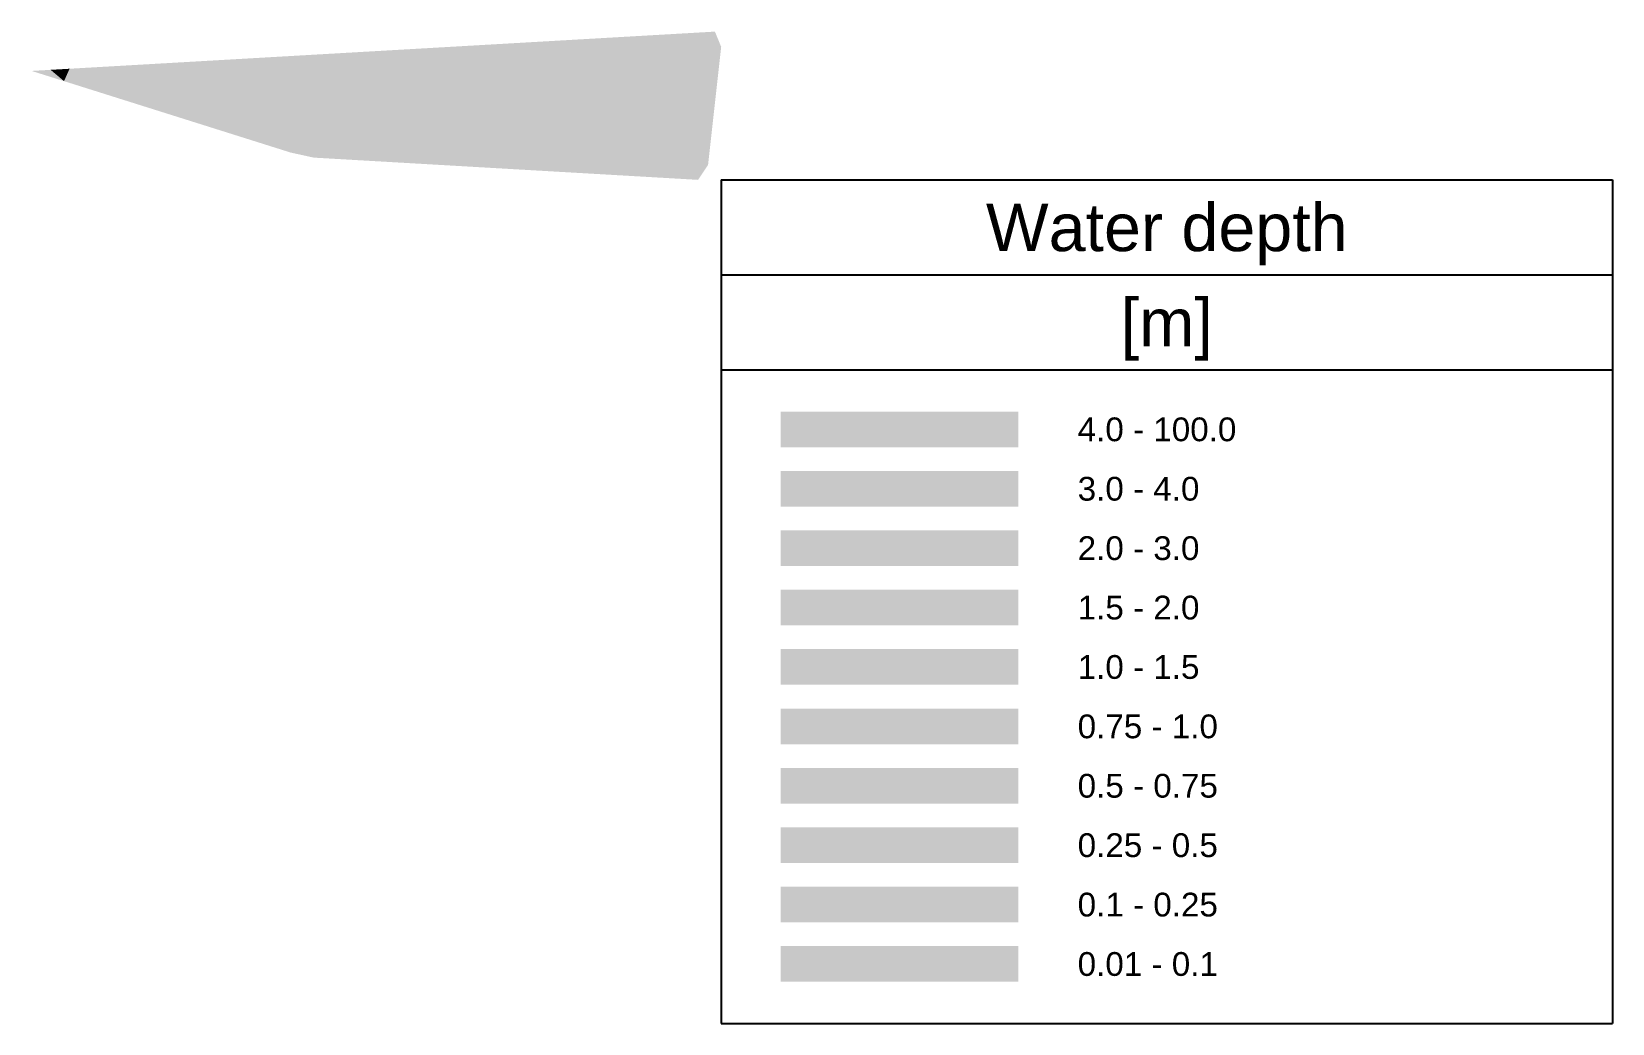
# Model space of a CAD drawing. Header units: millimetres. Extents: x -39 to 94, y -33 to 51.
import ezdxf
from ezdxf.enums import TextEntityAlignment as Align

# ---------------------------------------------------------------- set-up
doc = ezdxf.new("R2010")
doc.units = ezdxf.units.MM
doc.styles.get("Standard").update_dxf_attribs({"font": 'arial.ttf'})

# ---------------------------------------------------------------- blocks, each defined once
blk = doc.blocks.new('LEGEND')
for p, q in [((0, 0), (75, 0)), ((0, 0), (0, -8)), ((75, 0), (75, -8)), ((0, -8), (75, -8)), ((0, -8), (75, -8)), ((0, -8), (0, -16)), ((75, -8), (75, -16)), ((0, -16), (75, -16)), ((0, -16), (0, -71)), ((75, -16), (75, -71)), ((0, -71), (75, -71))]:
    blk.add_line(p, q)
at = {"true_color": 0xe60000}
blk.add_solid([(5, -19.5), (25, -19.5), (5, -22.5), (25, -22.5)], dxfattribs=at)
at = {"true_color": 0x822764}
blk.add_solid([(5, -24.5), (25, -24.5), (5, -27.5), (25, -27.5)], dxfattribs=at)
at = {"true_color": 0xa15b89}
blk.add_solid([(5, -29.5), (25, -29.5), (5, -32.5), (25, -32.5)], dxfattribs=at)
at = {"true_color": 0xca7bf5}
blk.add_solid([(5, -34.5), (25, -34.5), (5, -37.5), (25, -37.5)], dxfattribs=at)
at = {"true_color": 0xe8beff}
blk.add_solid([(5, -39.5), (25, -39.5), (5, -42.5), (25, -42.5)], dxfattribs=at)
at = {"true_color": 0x004da8}
blk.add_solid([(5, -44.5), (25, -44.5), (5, -47.5), (25, -47.5)], dxfattribs=at)
at = {"true_color": 0x126bee}
blk.add_solid([(5, -49.5), (25, -49.5), (5, -52.5), (25, -52.5)], dxfattribs=at)
at = {"true_color": 0x378dff}
blk.add_solid([(5, -54.5), (25, -54.5), (5, -57.5), (25, -57.5)], dxfattribs=at)
at = {"true_color": 0x74b3ff}
blk.add_solid([(5, -59.5), (25, -59.5), (5, -62.5), (25, -62.5)], dxfattribs=at)
at = {"true_color": 0xbee8ff}
blk.add_solid([(5, -64.5), (25, -64.5), (5, -67.5), (25, -67.5)], dxfattribs=at)
for s, p in [('Water depth', (37.5, -4)), ('[m]', (37.5, -12))]:
    blk.add_text(s, height=4).set_placement(p, align=Align.MIDDLE_CENTER)
for s, p in [('4.0 - 100.0', (30, -21)), ('3.0 - 4.0', (30, -26)), ('2.0 - 3.0', (30, -31)), ('1.5 - 2.0', (30, -36)), ('1.0 - 1.5', (30, -41)), ('0.75 - 1.0', (30, -46)), ('0.5 - 0.75', (30, -51)), ('0.25 - 0.5', (30, -56)), ('0.1 - 0.25', (30, -61)), ('0.01 - 0.1', (30, -66))]:
    blk.add_text(s, height=2).set_placement(p, align=Align.MIDDLE_LEFT)

msp = doc.modelspace()

# ---------------------------------------------------------------- linework, layer by layer
at = {"layer": 'HQ100', "true_color": 0xe60000}
for points in [[(13.531465, 50.658466), (11.534769, 50.543549), (18.584925, 43.713066)], [(15.528161, 50.773384), (13.531465, 50.658466), (18.805788, 45.700832)], [(13.531465, 50.658466), (18.584925, 43.713066), (18.805788, 45.700832)], [(19.026651, 47.688602), (17.125517, 50.865318), (15.528161, 50.773384)], [(15.528161, 50.773384), (18.805788, 45.700832), (19.026651, 47.688602)], [(18.722874, 50.957253), (17.125517, 50.865318), (19.247515, 49.676369)], [(17.125517, 50.865318), (19.026651, 47.688602), (19.247515, 49.676369)], [(-11.84546, 40.166435), (-10.828223, 49.25647), (-12.824919, 49.141552)], [(-11.84546, 40.166435), (-10.248131, 40.074024), (-10.828223, 49.25647)], [(-10.828223, 49.25647), (-10.248131, 40.074024), (-8.831528, 49.371387)], [(-10.248131, 40.074024), (-8.650802, 39.981617), (-8.831528, 49.371387)], [(-8.650802, 39.981617), (-6.834832, 49.486305), (-8.831528, 49.371387)], [(-6.65414, 39.866108), (-6.834832, 49.486305), (-8.650802, 39.981617)], [(-6.834832, 49.486305), (-6.65414, 39.866108), (-5.237475, 49.578239)], [(-5.237475, 49.578239), (-6.65414, 39.866108), (-4.657478, 39.750599)], [(-5.237475, 49.578239), (-4.657478, 39.750599), (-3.640118, 49.670174)], [(-4.657478, 39.750599), (-3.060149, 39.658192), (-3.640118, 49.670174)], [(-1.643423, 49.785091), (-3.640118, 49.670174), (-3.060149, 39.658192)], [(-1.46282, 39.565784), (-1.643423, 49.785091), (-3.060149, 39.658192)], [(-1.643423, 49.785091), (0.13451, 39.473377), (0.353273, 49.900009)], [(-1.46282, 39.565784), (0.13451, 39.473377), (-1.643423, 49.785091)], [(0.13451, 39.473377), (1.731839, 39.38097), (0.353273, 49.900009)], [(2.349969, 50.014927), (0.353273, 49.900009), (1.731839, 39.38097)], [(3.329168, 39.288563), (2.349969, 50.014927), (1.731839, 39.38097)], [(3.329168, 39.288563), (4.346664, 50.129845), (2.349969, 50.014927)], [(4.346664, 50.129845), (3.329168, 39.288563), (5.32583, 39.173054)], [(5.944021, 50.221779), (4.346664, 50.129845), (5.32583, 39.173054)], [(5.32583, 39.173054), (7.322492, 39.057545), (5.944021, 50.221779)], [(7.541378, 50.313713), (5.944021, 50.221779), (7.322492, 39.057545)], [(7.541378, 50.313713), (7.322492, 39.057545), (8.919821, 38.965137)], [(9.538074, 50.428631), (7.541378, 50.313713), (8.919821, 38.965137)], [(8.919821, 38.965137), (10.51715, 38.87273), (9.538074, 50.428631)], [(9.538074, 50.428631), (10.51715, 38.87273), (11.534769, 50.543549)], [(10.51715, 38.87273), (12.114479, 38.780323), (11.534769, 50.543549)], [(12.114479, 38.780323), (18.584925, 43.713066), (11.534769, 50.543549)], [(-35.58725, 47.83149), (-34.147522, 46.187069), (-33.989895, 47.923424)], [(-32.240009, 45.585915), (-32.392536, 48.015358), (-34.147522, 46.187069)], [(-32.392536, 48.015358), (-33.989895, 47.923424), (-34.147522, 46.187069)], [(-30.795181, 48.107292), (-32.392536, 48.015358), (-32.240009, 45.585915)], [(-30.713997, 45.104988), (-30.795181, 48.107292), (-32.240009, 45.585915)], [(-30.795181, 48.107292), (-30.713997, 45.104988), (-29.197824, 48.199226)], [(-29.197824, 48.199226), (-30.713997, 45.104988), (-29.187984, 44.624062)], [(-27.600468, 48.291161), (-29.197824, 48.199226), (-29.187984, 44.624062)], [(-29.187984, 44.624062), (-27.661974, 44.143139), (-27.600468, 48.291161)], [(-26.003111, 48.383095), (-27.661974, 44.143139), (-26.135962, 43.662212)], [(-27.600468, 48.291161), (-27.661974, 44.143139), (-26.003111, 48.383095)], [(-24.609951, 43.18129), (-24.405754, 48.475029), (-26.135962, 43.662212)], [(-24.405754, 48.475029), (-26.003111, 48.383095), (-26.135962, 43.662212)], [(-23.083939, 42.700363), (-22.808397, 48.566963), (-24.609951, 43.18129)], [(-24.405754, 48.475029), (-24.609951, 43.18129), (-22.808397, 48.566963)], [(-21.21104, 48.658897), (-23.083939, 42.700363), (-21.557928, 42.21944)], [(-21.21104, 48.658897), (-22.808397, 48.566963), (-23.083939, 42.700363)], [(-21.557928, 42.21944), (-20.031916, 41.738514), (-19.613684, 48.750832)], [(-19.613684, 48.750832), (-21.21104, 48.658897), (-21.557928, 42.21944)], [(-18.505903, 41.257587), (-18.016327, 48.842766), (-20.031916, 41.738514)], [(-18.016327, 48.842766), (-19.613684, 48.750832), (-20.031916, 41.738514)], [(-16.418972, 48.9347), (-18.505903, 41.257587), (-16.979893, 40.776665)], [(-18.016327, 48.842766), (-18.505903, 41.257587), (-16.418972, 48.9347)], [(-14.821614, 49.026634), (-16.979893, 40.776665), (-15.040118, 40.35125)], [(-16.979893, 40.776665), (-14.821614, 49.026634), (-16.418972, 48.9347)], [(-15.040118, 40.35125), (-13.442789, 40.258842), (-14.821614, 49.026634)], [(-12.824919, 49.141552), (-14.821614, 49.026634), (-13.442789, 40.258842)], [(-11.84546, 40.166435), (-12.824919, 49.141552), (-13.442789, 40.258842)], [(-36.055038, 46.788223), (-37.184608, 47.739555), (-38.781963, 47.647621)], [(-37.184608, 47.739555), (-36.055038, 46.788223), (-35.58725, 47.83149)], [(-34.147522, 46.187069), (-35.58725, 47.83149), (-36.055038, 46.788223)], [(13.711809, 38.687912), (18.584925, 43.713066), (12.114479, 38.780323)], [(18.584925, 43.713066), (13.711809, 38.687912), (18.364061, 41.7253)], [(18.364061, 41.7253), (13.711809, 38.687912), (15.309138, 38.595505)], [(18.364061, 41.7253), (15.309138, 38.595505), (18.1432, 39.73753)], [(18.1432, 39.73753), (15.309138, 38.595505), (17.305799, 38.479996)]]:
    msp.add_solid(points, dxfattribs=at)

# ---------------------------------------------------------------- block references
msp.add_blockref('LEGEND', (19.247515, 38.479996))

doc.saveas('drawing.dxf')
